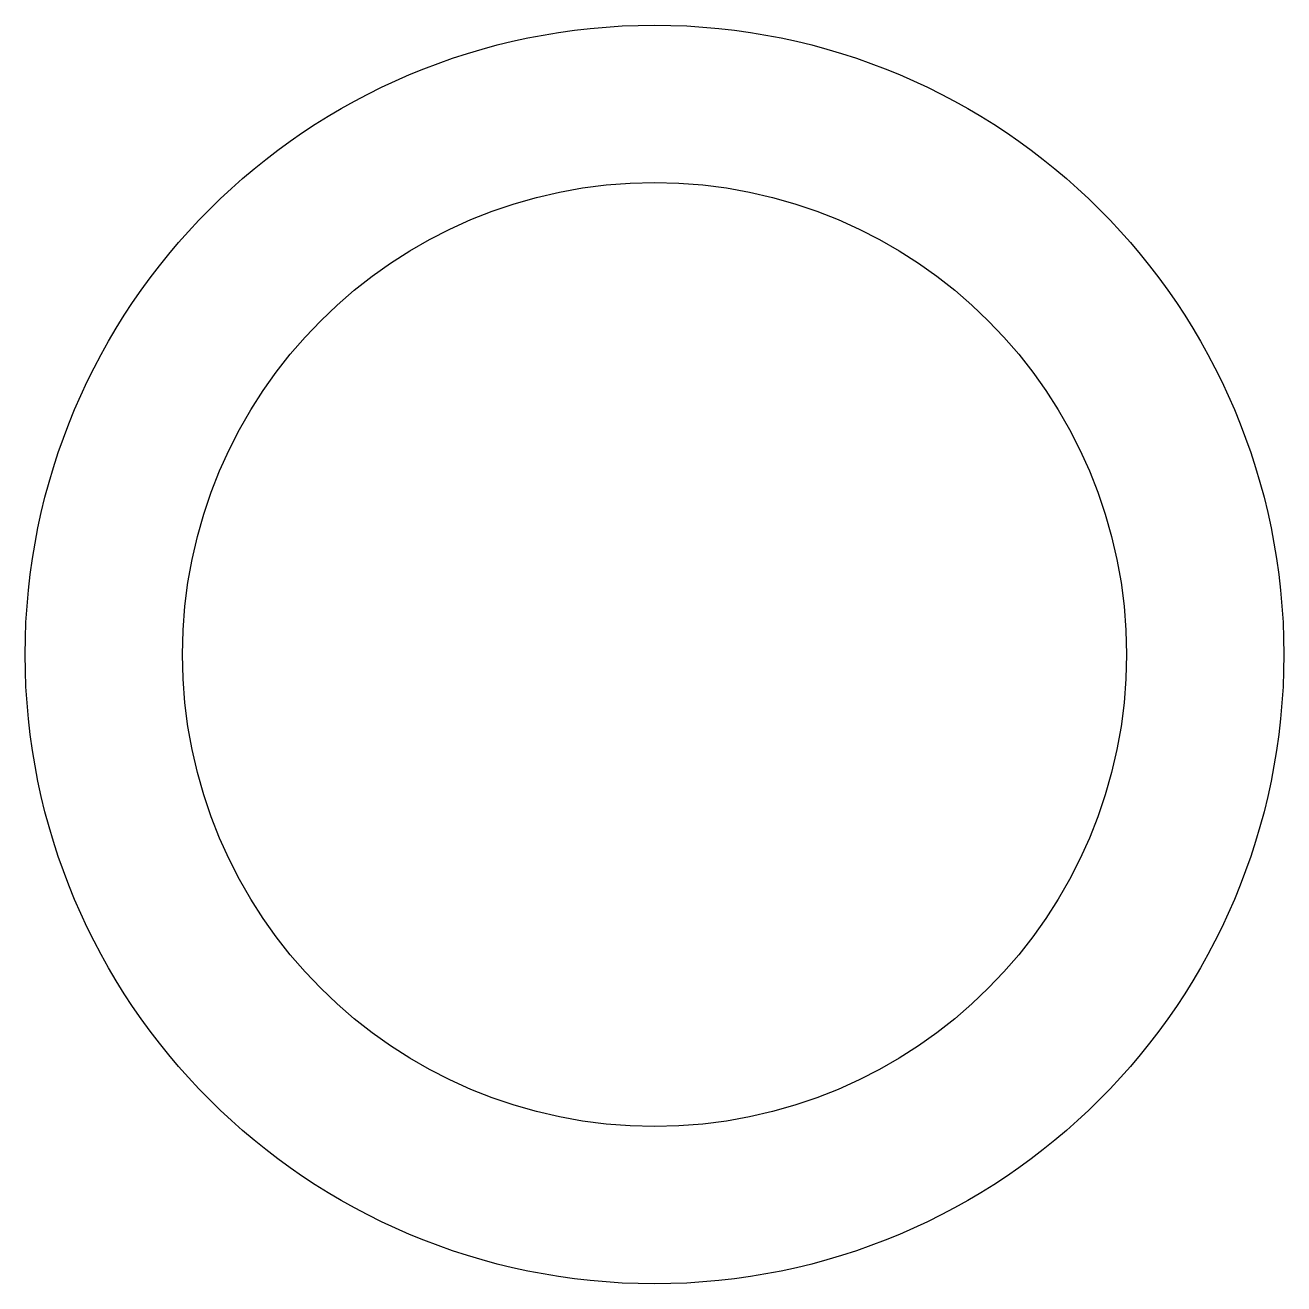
# Model space of a CAD drawing. Extents: x -2 to 2, y -2 to 2.
import ezdxf

# ---------------------------------------------------------------- set-up
doc = ezdxf.new("R2010")
doc.units = 0
doc.header["$LTSCALE"] = 0.2

msp = doc.modelspace()

# ---------------------------------------------------------------- linework, layer by layer
at = {"lineweight": -3}
for radius in [2, 1.5]:
    msp.add_circle((0, 0), radius, dxfattribs=at)

doc.saveas('drawing.dxf')
